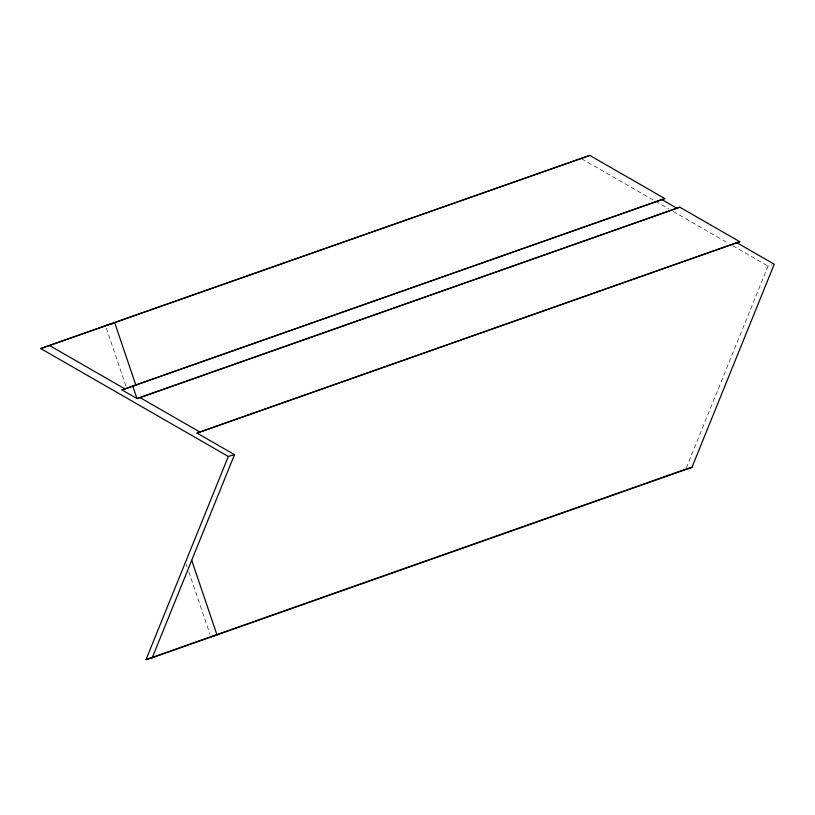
<?xml version="1.0" encoding="UTF-8"?>
<svg xmlns="http://www.w3.org/2000/svg" width="815" height="815" viewBox="0 0 815 815"><rect width="100%" height="100%" fill="white"/><g stroke="black" fill="none" stroke-linecap="round" stroke-linejoin="round"><path stroke-width="0.61" stroke-dasharray="4.08 3.06" d="M686.24 468.004L768.056 266.057L772.182 264.844M581.584 158.782L654.414 200.673M655.515 201.305L668.758 208.925M673.17 211.462L728.335 243.206M732.746 245.743L768.056 266.057M106.337 328.119L126.305 387.115M186.34 564.5L187.155 566.904M188.785 571.723L209.985 634.325"/><path stroke-width="1.22" d="M146.028 659.59L228.322 456.471L234.516 454.648L152.222 657.766L146.028 659.59L685.761 469.175M152.222 657.766L691.955 467.352L774.25 264.233L736.74 242.656L196.996 433.071L234.516 454.648M228.322 456.471L40.75 348.555L589.775 155.41L664.806 198.575L121.975 389.906L136.981 398.535L140.068 397.628L679.812 207.214L739.837 241.739L196.996 433.071M40.75 348.555L589.775 155.41M121.975 389.906L664.806 198.575M679.812 207.214L136.981 398.535L132.763 386.096L135.861 385.179L114.803 322.974L105.522 325.715M736.74 242.656L739.837 241.739M686.79 468.87L691.955 467.352M210.8 636.739L216.984 634.916L191.719 560.272M661.709 199.492L676.715 208.12M50.041 345.825L125.072 388.989M140.068 397.628L200.093 432.154"/></g></svg>
